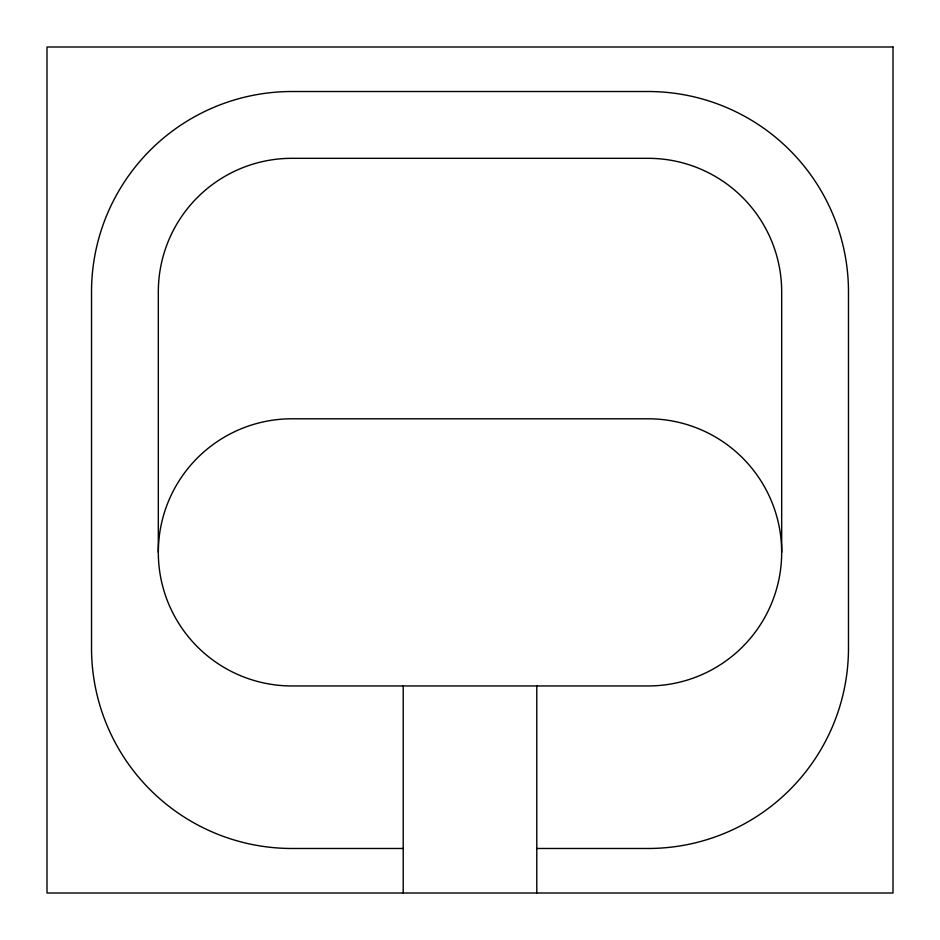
<?xml version="1.0" encoding="UTF-8"?>
<svg xmlns="http://www.w3.org/2000/svg" width="940" height="940" viewBox="0 0 940 940"><rect width="100%" height="100%" fill="white"/><g stroke="black" fill="none" stroke-linecap="round" stroke-linejoin="round"><path stroke-width="1.41" d="M403.213 848.479L291.894 848.479A200.373 200.373 0 0 1 91.521 648.107L91.521 291.894A200.373 200.373 0 0 1 291.894 91.521L648.107 91.521A200.373 200.373 0 0 1 848.479 291.894L848.479 648.107A200.373 200.373 0 0 1 648.107 848.479L536.787 848.479M781.681 552.379L781.681 291.894A133.574 133.574 0 0 0 648.107 158.32L291.894 158.32A133.574 133.574 0 0 0 158.32 291.894L158.32 552.379A133.574 133.574 0 0 0 291.894 685.953L648.107 685.953A133.574 133.574 0 0 0 781.681 552.379A133.574 133.574 0 0 0 648.107 418.794L291.894 418.794A133.574 133.574 0 0 0 158.32 552.379M536.787 685.953L536.787 893M403.213 685.953L403.213 893M893 47L47 47L47 893L893 893L893 47"/></g></svg>
